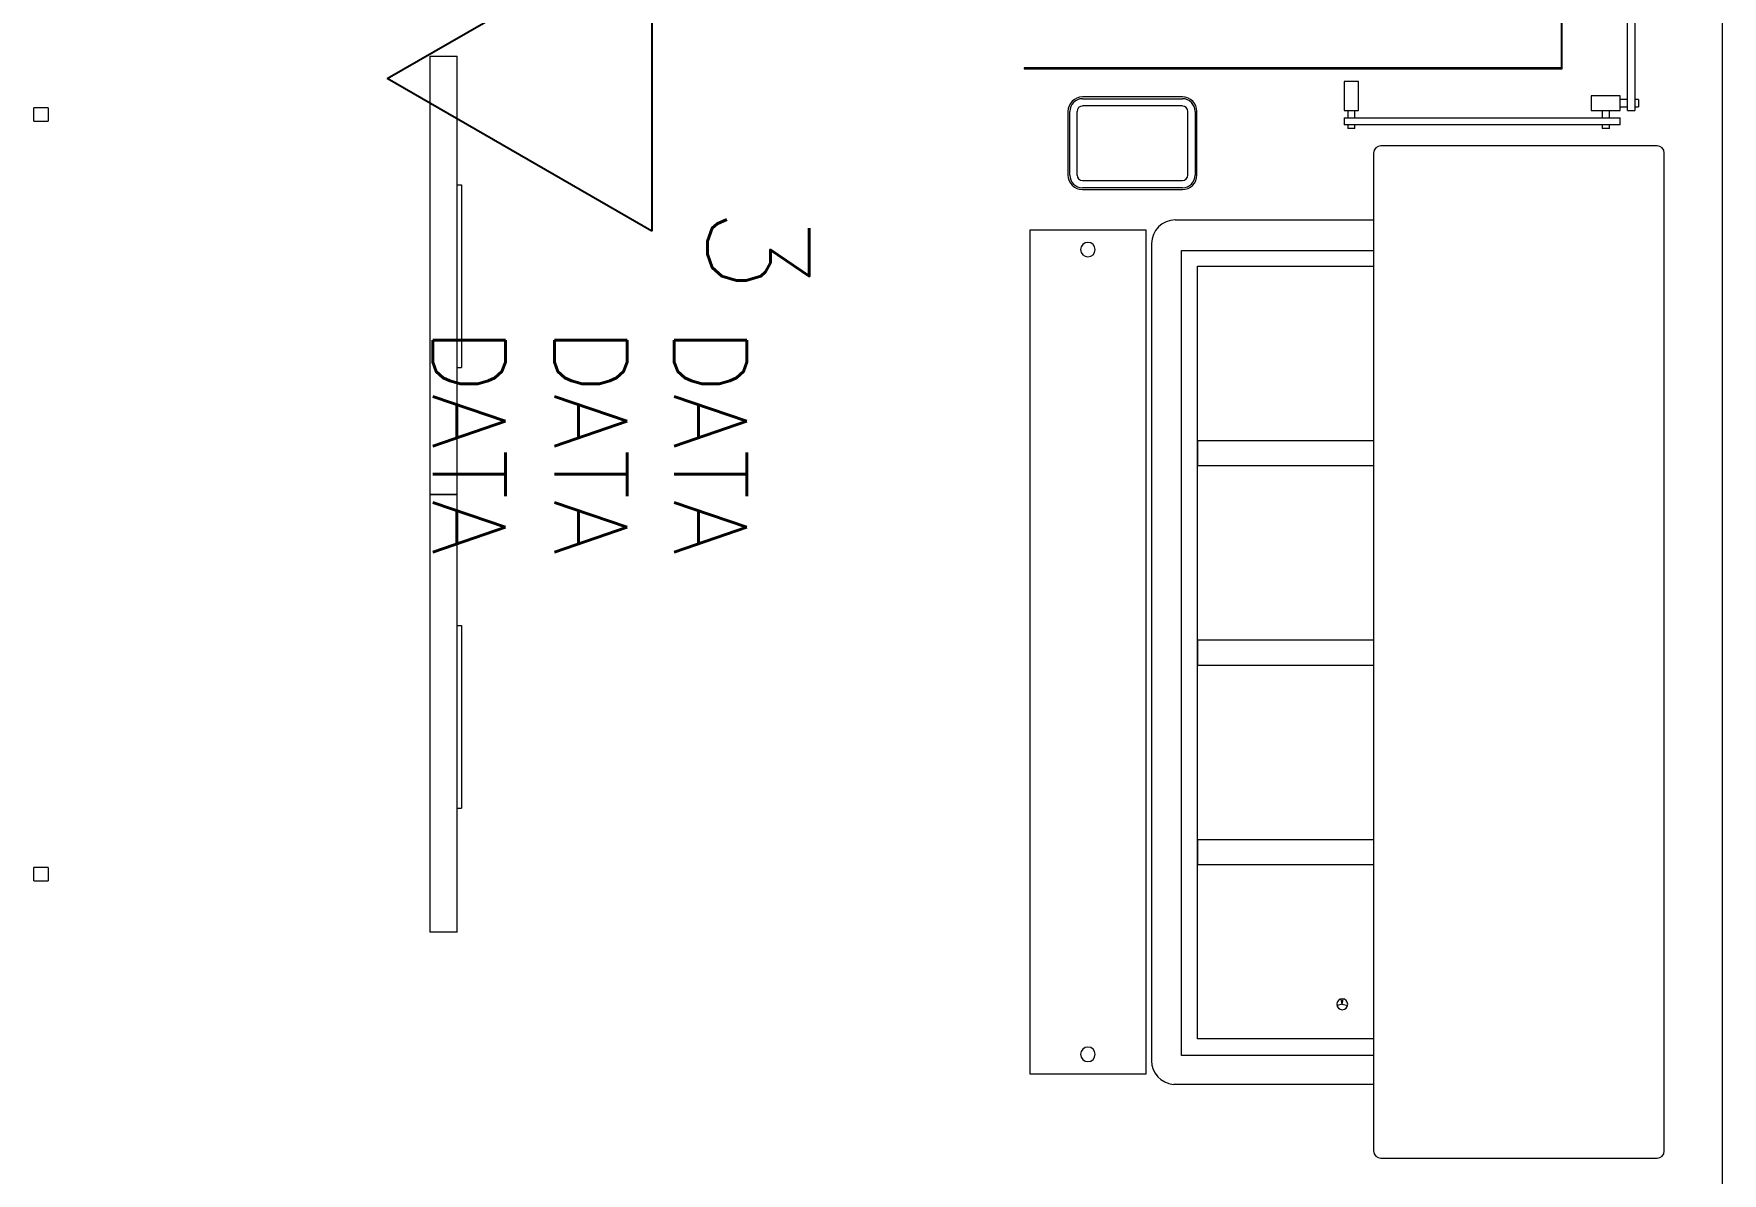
# Model space of a CAD drawing. Header units: inches. Extents: x -460 to 10305, y -938 to 5356.
# Drawn here: x 603.2 to 719.3, y 245.1 to 323.4 of the extents above; entities that cross this region are included whole.
import ezdxf
from ezdxf.enums import TextEntityAlignment as Align

# ---------------------------------------------------------------- set-up
doc = ezdxf.new("R2010")
doc.units = ezdxf.units.IN
doc.header["$MEASUREMENT"] = 0
doc.layers.add('01-0263-G-DWG-BFP-ARCH$0$SP-CASE', color=11, linetype='Continuous', lineweight=13)
doc.layers.add('T-Comm-E', color=1, linetype='Continuous')
doc.styles.add('3-32', font='SIMPLEX.shx', dxfattribs={"height": 9})

# ---------------------------------------------------------------- blocks, each defined once
blk = doc.blocks.new('01-0263-G-DWG-BFP-ARCH', base_point=(1295.16, 1352.86))
at = {"layer": '01-0263-G-DWG-BFP-ARCH$0$SP-CASE'}
for p, q in [((2014.2, 1835), (2014.2, 1590.25)), ((2003.13, 1712.62), (2003.13, 1670.62)), ((2003.2, 1670.62), (2003.2, 1712.62)), ((2007.69, 1667.75), (2007.69, 1712.5)), ((2008.19, 1712.5), (2008.19, 1667.75)), ((1925.31, 1671.48), (1927.18, 1671.48)), ((1925.31, 1671.48), (1925.31, 1641.35)), ((1927.18, 1641.35), (1927.18, 1671.48)), ((2003.2, 1670.69), (1966.19, 1670.69)), ((1966.19, 1670.69), (1966.19, 1670.62)), ((1966.19, 1670.62), (2003.2, 1670.62)), ((2003.13, 1670.62), (2003.2, 1670.62)), ((2003.2, 1670.62), (2003.2, 1670.69)), ((1989.19, 1669.75), (1988.19, 1669.75)), ((1988.19, 1669.75), (1988.19, 1667.75)), ((1989.19, 1667.75), (1989.19, 1669.75)), ((1899.06, 1667.94), (1898.06, 1667.94)), ((1898.06, 1667.01), (1898.06, 1667.94)), ((1899.06, 1667.94), (1899.06, 1667.01)), ((1977.07, 1668.68), (1970.2, 1668.68)), ((1970.2, 1668.56), (1977.07, 1668.56)), ((1977.07, 1668.06), (1970.2, 1668.06)), ((2005.19, 1668.75), (2005.19, 1667.75)), ((2007.19, 1668.75), (2005.19, 1668.75)), ((2007.19, 1667.75), (2007.19, 1668.75)), ((2007.69, 1668.5), (2007.19, 1668.5)), ((2007.19, 1668), (2007.69, 1668)), ((2008.44, 1668.5), (2008.19, 1668.5)), ((2008.19, 1668), (2008.44, 1668)), ((2008.44, 1668.5), (2008.44, 1668)), ((1898.06, 1667.01), (1899.06, 1667.01)), ((1969.2, 1667.68), (1969.2, 1663.31)), ((1969.32, 1663.31), (1969.32, 1667.68)), ((1969.82, 1667.68), (1969.82, 1663.31)), ((1977.45, 1663.31), (1977.45, 1667.68)), ((1977.95, 1667.68), (1977.95, 1663.31)), ((1978.07, 1663.31), (1978.07, 1667.68)), ((1988.19, 1667.75), (1989.19, 1667.75)), ((1988.19, 1667.25), (2007.19, 1667.25)), ((1988.19, 1667.25), (1988.19, 1666.75)), ((2007.19, 1666.75), (1988.19, 1666.75)), ((1988.44, 1667.75), (1988.44, 1667.25)), ((1988.44, 1666.75), (1988.44, 1666.5)), ((1988.94, 1667.25), (1988.94, 1667.75)), ((1988.94, 1666.5), (1988.94, 1666.75)), ((2005.19, 1667.75), (2007.19, 1667.75)), ((2005.94, 1667.75), (2005.94, 1667.25)), ((2005.94, 1666.75), (2005.94, 1666.5)), ((2006.44, 1667.25), (2006.44, 1667.75)), ((2006.44, 1666.5), (2006.44, 1666.75)), ((2007.19, 1666.75), (2007.19, 1667.25)), ((2007.69, 1667.75), (2008.19, 1667.75)), ((1988.94, 1666.5), (1988.44, 1666.5)), ((2006.44, 1666.5), (2005.94, 1666.5)), ((1990.22, 1664.82), (1990.22, 1596.2)), ((2009.72, 1665.32), (1990.72, 1665.32)), ((2010.22, 1596.2), (2010.22, 1664.82)), ((1927.18, 1662.63), (1927.48, 1662.63)), ((1927.48, 1662.63), (1927.48, 1650.07)), ((1970.2, 1662.93), (1977.07, 1662.93)), ((1977.07, 1662.43), (1970.2, 1662.43)), ((1970.2, 1662.31), (1977.07, 1662.31)), ((1990.22, 1660.21), (1976.58, 1660.21)), ((1966.57, 1659.51), (1966.57, 1601.51)), ((1974.57, 1659.51), (1966.57, 1659.51)), ((1974.57, 1601.51), (1974.57, 1659.51)), ((1974.95, 1658.59), (1974.95, 1602.4)), ((1977.02, 1658.12), (1990.22, 1658.12)), ((1977.02, 1602.75), (1977.02, 1658.12)), ((1978.1, 1603.9), (1978.1, 1657.03)), ((1978.1, 1657.03), (1990.22, 1657.03)), ((1927.18, 1650.07), (1927.48, 1650.07)), ((1978.14, 1643.31), (1978.14, 1645.06)), ((1978.14, 1645.06), (1990.22, 1645.06)), ((1990.22, 1643.31), (1978.14, 1643.31)), ((1927.18, 1641.35), (1925.31, 1641.35)), ((1925.31, 1641.35), (1927.18, 1641.35)), ((1925.31, 1641.35), (1925.31, 1611.23)), ((1927.18, 1611.23), (1927.18, 1641.35)), ((1927.18, 1632.32), (1927.48, 1632.32)), ((1927.48, 1632.32), (1927.48, 1619.76)), ((1978.14, 1629.59), (1978.14, 1631.34)), ((1978.14, 1631.34), (1990.22, 1631.34)), ((1990.22, 1629.59), (1978.14, 1629.59)), ((1927.18, 1619.76), (1927.48, 1619.76)), ((1978.14, 1615.87), (1978.14, 1617.62)), ((1978.14, 1617.62), (1990.22, 1617.62)), ((1899.06, 1615.69), (1898.06, 1615.69)), ((1898.06, 1614.76), (1898.06, 1615.69)), ((1899.06, 1615.69), (1899.06, 1614.76)), ((1990.22, 1615.87), (1978.14, 1615.87)), ((1898.06, 1614.76), (1899.06, 1614.76)), ((1927.18, 1611.23), (1925.31, 1611.23)), ((1988.07, 1606.28), (1987.71, 1606.19)), ((1988.07, 1606.28), (1988, 1606.64)), ((1988.07, 1606.28), (1988.14, 1606.64)), ((1988.07, 1606.28), (1988.44, 1606.19)), ((1990.22, 1603.9), (1978.1, 1603.9)), ((1990.22, 1602.75), (1977.02, 1602.75)), ((1966.57, 1601.51), (1974.57, 1601.51)), ((1976.45, 1600.78), (1990.22, 1600.78)), ((1990.72, 1595.7), (2009.72, 1595.7))]:
    blk.add_line(p, q, dxfattribs=at)
for centre, radius, start, end in [((1970.2, 1667.68), 1, 90, 180), ((1970.2, 1667.68), 0.875, 90, 180), ((1970.2, 1667.68), 0.375, 90, 180), ((1977.07, 1667.68), 1, 0, 90), ((1977.07, 1667.68), 0.875, 0, 90), ((1977.07, 1667.68), 0.375, 0, 90), ((1990.72, 1664.82), 0.5, 90, 180), ((2009.72, 1664.82), 0.5, 360, 90), ((1970.2, 1663.31), 1, 180, 270), ((1970.2, 1663.31), 0.875, 180, 270), ((1970.2, 1663.31), 0.375, 180, 270), ((1977.07, 1663.31), 0.875, 270, 0), ((1977.07, 1663.31), 1, 270, 0), ((1977.07, 1663.31), 0.375, 270, 0), ((1976.58, 1658.59), 1.63, 90, 180), ((1970.57, 1658.18), 0.5, 90, 270), ((1970.57, 1658.18), 0.5, 270, 90), ((1988.07, 1606.28), 0.375, 90, 270), ((1988.07, 1606.28), 0.375, 270, 90), ((1970.57, 1602.84), 0.5, 90, 270), ((1970.57, 1602.84), 0.5, 270, 90), ((1976.58, 1602.4), 1.63, 180, 265.1003), ((1990.72, 1596.2), 0.5, 180, 270), ((2009.72, 1596.2), 0.5, 270, 360)]:
    blk.add_arc(centre, radius, start, end, dxfattribs=at)
blk = doc.blocks.new('DATA(3)')
for p, q in [((0, 0), (-10.5, 18.19)), ((-10.5, 18.19), (10.5, 18.19)), ((10.5, 18.19), (0, 0))]:
    blk.add_line(p, q)
at = {"insert": (8.78, 29.02), "char_height": 7, "width": 11.7808, "attachment_point": 1, "style": '3-32'}
blk.add_mtext('3', dxfattribs=at)
at = {"style": '3-32', "flags": 1}
for tag, p in [('RM_NUMBER', (79, 125.99)), ('UTP_CATEGORY', (79, 112.62)), ('QUANTITY_UTP', (79, 99.49)), ('WIRELESS_OUTLET_LOCATION', (79, 86.47)), ('TELECOMM_ROOM', (79, 72.62)), ('QTY_COAX', (78.12, 46.49)), ('POS_4', (181.94, 12.24)), ('POS_5', (181.94, 4.12)), ('POS_6', (181.94, -4.38))]:
    blk.add_attdef(tag, p, '', height=5, dxfattribs=at)
at = {"flags": 1}
blk.add_attdef('WO_NUMBER', text='', height=5, dxfattribs=at).set_placement((80.4, 32.5), align=Align.BOTTOM_LEFT)
at = {"style": '3-32'}
for tag, p in [('POS_1', (17.14, 19.74)), ('POS_2', (17.14, 11.49)), ('POS_3', (17.14, 3.12))]:
    blk.add_attdef(tag, p, '', height=5, dxfattribs=at)

msp = doc.modelspace()

# ---------------------------------------------------------------- block references
msp.add_blockref('01-0263-G-DWG-BFP-ARCH', (0.26, 3.26))

# ---------------------------------------------------------------- next in the draw order: block references
at = {"layer": 'T-Comm-E', "rotation": 270}
msp.add_blockref('DATA(3)', (627.48, 320.34), dxfattribs=at).add_auto_attribs({'POS_1': 'DATA', 'POS_2': 'DATA', 'POS_3': 'DATA'})

doc.saveas('drawing.dxf')
